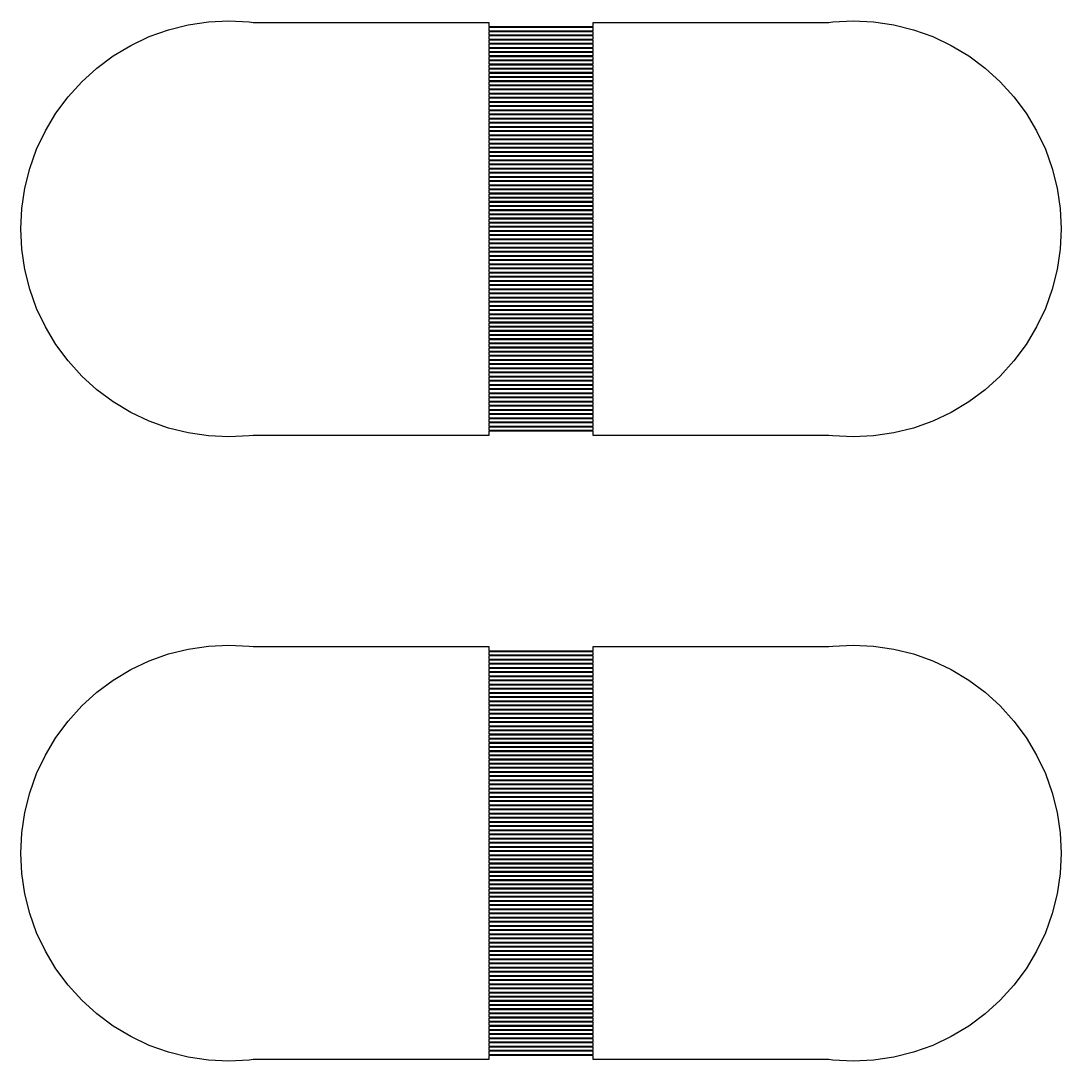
# Model space of a CAD drawing. Extents: x -18 to 83, y -18 to 83.
# Drawn here: x 1 to 11, y 18.5 to 28.5 of the extents above; entities that cross this region are included whole.
import ezdxf

# ---------------------------------------------------------------- set-up
doc = ezdxf.new("R2010")
doc.units = 0

msp = doc.modelspace()

# ---------------------------------------------------------------- linework, layer by layer
for p, q in [((2.80397, 28.4904), (3, 28.5)), ((3, 28.5), (3.19604, 28.4904)), ((8.80396, 28.4904), (9, 28.5)), ((9, 28.5), (9.19603, 28.4904)), ((2.23463, 28.3477), (2.41943, 28.4139)), ((2.41943, 28.4139), (2.60983, 28.4616)), ((2.60983, 28.4616), (2.80397, 28.4904)), ((3.19604, 28.4904), (3.23225, 28.485)), ((3.23225, 28.485), (5.5, 28.485)), ((5.5, 28.485), (5.5, 28.445)), ((5.5, 28.445), (6.5, 28.445)), ((6.5, 28.435), (5.5, 28.435)), ((5.5, 28.435), (5.5, 28.405)), ((5.5, 28.405), (6.5, 28.405)), ((6.5, 28.445), (6.5, 28.485)), ((6.5, 28.485), (8.76775, 28.485)), ((6.5, 28.405), (6.5, 28.435)), ((8.76775, 28.485), (8.80396, 28.4904)), ((9.19603, 28.4904), (9.39017, 28.4616)), ((9.39017, 28.4616), (9.58057, 28.4139)), ((9.58057, 28.4139), (9.76537, 28.3477)), ((2.05722, 28.2638), (2.23463, 28.3477)), ((6.5, 28.395), (5.5, 28.395)), ((5.5, 28.395), (5.5, 28.365)), ((5.5, 28.365), (6.5, 28.365)), ((6.5, 28.355), (5.5, 28.355)), ((5.5, 28.355), (5.5, 28.325)), ((5.5, 28.325), (6.5, 28.325)), ((6.5, 28.315), (5.5, 28.315)), ((5.5, 28.315), (5.5, 28.285)), ((6.5, 28.365), (6.5, 28.395)), ((6.5, 28.325), (6.5, 28.355)), ((6.5, 28.285), (6.5, 28.315)), ((9.76537, 28.3477), (9.94278, 28.2638)), ((1.88887, 28.1629), (2.05722, 28.2638)), ((5.5, 28.285), (6.5, 28.285)), ((6.5, 28.275), (5.5, 28.275)), ((5.5, 28.275), (5.5, 28.245)), ((5.5, 28.245), (6.5, 28.245)), ((6.5, 28.235), (5.5, 28.235)), ((5.5, 28.235), (5.5, 28.205)), ((5.5, 28.205), (6.5, 28.205)), ((6.5, 28.245), (6.5, 28.275)), ((6.5, 28.205), (6.5, 28.235)), ((9.94278, 28.2638), (10.1111, 28.1629)), ((1.73122, 28.046), (1.88887, 28.1629)), ((6.5, 28.195), (5.5, 28.195)), ((5.5, 28.195), (5.5, 28.165)), ((5.5, 28.165), (6.5, 28.165)), ((6.5, 28.155), (5.5, 28.155)), ((5.5, 28.155), (5.5, 28.125)), ((5.5, 28.125), (6.5, 28.125)), ((6.5, 28.115), (5.5, 28.115)), ((5.5, 28.115), (5.5, 28.085)), ((6.5, 28.165), (6.5, 28.195)), ((6.5, 28.125), (6.5, 28.155)), ((6.5, 28.085), (6.5, 28.115)), ((10.1111, 28.1629), (10.2688, 28.046)), ((1.5858, 27.9142), (1.73122, 28.046)), ((5.5, 28.085), (6.5, 28.085)), ((6.5, 28.075), (5.5, 28.075)), ((5.5, 28.075), (5.5, 28.045)), ((5.5, 28.045), (6.5, 28.045)), ((6.5, 28.035), (5.5, 28.035)), ((5.5, 28.035), (5.5, 28.005)), ((5.5, 28.005), (6.5, 28.005)), ((6.5, 28.045), (6.5, 28.075)), ((6.5, 28.005), (6.5, 28.035)), ((10.2688, 28.046), (10.4142, 27.9142)), ((1.45398, 27.7688), (1.5858, 27.9142)), ((6.5, 27.995), (5.5, 27.995)), ((5.5, 27.995), (5.5, 27.965)), ((5.5, 27.965), (6.5, 27.965)), ((6.5, 27.955), (5.5, 27.955)), ((5.5, 27.955), (5.5, 27.925)), ((5.5, 27.925), (6.5, 27.925)), ((6.5, 27.915), (5.5, 27.915)), ((5.5, 27.915), (5.5, 27.885)), ((6.5, 27.965), (6.5, 27.995)), ((6.5, 27.925), (6.5, 27.955)), ((6.5, 27.885), (6.5, 27.915)), ((10.4142, 27.9142), (10.546, 27.7688)), ((5.5, 27.885), (6.5, 27.885)), ((6.5, 27.875), (5.5, 27.875)), ((5.5, 27.875), (5.5, 27.845)), ((5.5, 27.845), (6.5, 27.845)), ((6.5, 27.835), (5.5, 27.835)), ((5.5, 27.835), (5.5, 27.805)), ((5.5, 27.805), (6.5, 27.805)), ((6.5, 27.845), (6.5, 27.875)), ((6.5, 27.805), (6.5, 27.835)), ((1.33707, 27.6111), (1.45398, 27.7688)), ((6.5, 27.795), (5.5, 27.795)), ((5.5, 27.795), (5.5, 27.765)), ((5.5, 27.765), (6.5, 27.765)), ((6.5, 27.755), (5.5, 27.755)), ((5.5, 27.755), (5.5, 27.725)), ((5.5, 27.725), (6.5, 27.725)), ((6.5, 27.715), (5.5, 27.715)), ((5.5, 27.715), (5.5, 27.685)), ((6.5, 27.765), (6.5, 27.795)), ((6.5, 27.725), (6.5, 27.755)), ((6.5, 27.685), (6.5, 27.715)), ((10.546, 27.7688), (10.6629, 27.6111)), ((1.23616, 27.4428), (1.33707, 27.6111)), ((5.5, 27.685), (6.5, 27.685)), ((6.5, 27.675), (5.5, 27.675)), ((5.5, 27.675), (5.5, 27.645)), ((5.5, 27.645), (6.5, 27.645)), ((6.5, 27.635), (5.5, 27.635)), ((5.5, 27.635), (5.5, 27.605)), ((5.5, 27.605), (6.5, 27.605)), ((6.5, 27.645), (6.5, 27.675)), ((6.5, 27.605), (6.5, 27.635)), ((10.6629, 27.6111), (10.7638, 27.4428)), ((6.5, 27.595), (5.5, 27.595)), ((5.5, 27.595), (5.5, 27.565)), ((5.5, 27.565), (6.5, 27.565)), ((6.5, 27.555), (5.5, 27.555)), ((5.5, 27.555), (5.5, 27.525)), ((5.5, 27.525), (6.5, 27.525)), ((6.5, 27.515), (5.5, 27.515)), ((5.5, 27.515), (5.5, 27.485)), ((6.5, 27.565), (6.5, 27.595)), ((6.5, 27.525), (6.5, 27.555)), ((6.5, 27.485), (6.5, 27.515)), ((1.15225, 27.2654), (1.23616, 27.4428)), ((5.5, 27.485), (6.5, 27.485)), ((6.5, 27.475), (5.5, 27.475)), ((5.5, 27.475), (5.5, 27.445)), ((5.5, 27.445), (6.5, 27.445)), ((6.5, 27.435), (5.5, 27.435)), ((5.5, 27.435), (5.5, 27.405)), ((5.5, 27.405), (6.5, 27.405)), ((6.5, 27.445), (6.5, 27.475)), ((6.5, 27.405), (6.5, 27.435)), ((10.7638, 27.4428), (10.8477, 27.2654)), ((6.5, 27.395), (5.5, 27.395)), ((5.5, 27.395), (5.5, 27.365)), ((5.5, 27.365), (6.5, 27.365)), ((6.5, 27.355), (5.5, 27.355)), ((5.5, 27.355), (5.5, 27.325)), ((5.5, 27.325), (6.5, 27.325)), ((6.5, 27.315), (5.5, 27.315)), ((5.5, 27.315), (5.5, 27.285)), ((6.5, 27.365), (6.5, 27.395)), ((6.5, 27.325), (6.5, 27.355)), ((6.5, 27.285), (6.5, 27.315)), ((1.08612, 27.0806), (1.15225, 27.2654)), ((5.5, 27.285), (6.5, 27.285)), ((6.5, 27.275), (5.5, 27.275)), ((5.5, 27.275), (5.5, 27.245)), ((5.5, 27.245), (6.5, 27.245)), ((6.5, 27.235), (5.5, 27.235)), ((5.5, 27.235), (5.5, 27.205)), ((5.5, 27.205), (6.5, 27.205)), ((6.5, 27.245), (6.5, 27.275)), ((6.5, 27.205), (6.5, 27.235)), ((10.8477, 27.2654), (10.9139, 27.0806)), ((6.5, 27.195), (5.5, 27.195)), ((5.5, 27.195), (5.5, 27.165)), ((5.5, 27.165), (6.5, 27.165)), ((6.5, 27.155), (5.5, 27.155)), ((5.5, 27.155), (5.5, 27.125)), ((5.5, 27.125), (6.5, 27.125)), ((6.5, 27.115), (5.5, 27.115)), ((5.5, 27.115), (5.5, 27.085)), ((6.5, 27.165), (6.5, 27.195)), ((6.5, 27.125), (6.5, 27.155)), ((6.5, 27.085), (6.5, 27.115)), ((1.03844, 26.8902), (1.08612, 27.0806)), ((5.5, 27.085), (6.5, 27.085)), ((6.5, 27.075), (5.5, 27.075)), ((5.5, 27.075), (5.5, 27.045)), ((5.5, 27.045), (6.5, 27.045)), ((6.5, 27.035), (5.5, 27.035)), ((5.5, 27.035), (5.5, 27.005)), ((5.5, 27.005), (6.5, 27.005)), ((6.5, 27.045), (6.5, 27.075)), ((6.5, 27.005), (6.5, 27.035)), ((10.9139, 27.0806), (10.9616, 26.8902)), ((6.5, 26.995), (5.5, 26.995)), ((5.5, 26.995), (5.5, 26.965)), ((5.5, 26.965), (6.5, 26.965)), ((6.5, 26.955), (5.5, 26.955)), ((5.5, 26.955), (5.5, 26.925)), ((5.5, 26.925), (6.5, 26.925)), ((6.5, 26.915), (5.5, 26.915)), ((5.5, 26.915), (5.5, 26.885)), ((6.5, 26.965), (6.5, 26.995)), ((6.5, 26.925), (6.5, 26.955)), ((6.5, 26.885), (6.5, 26.915)), ((1.00964, 26.696), (1.03844, 26.8902)), ((5.5, 26.885), (6.5, 26.885)), ((6.5, 26.875), (5.5, 26.875)), ((5.5, 26.875), (5.5, 26.845)), ((5.5, 26.845), (6.5, 26.845)), ((6.5, 26.835), (5.5, 26.835)), ((5.5, 26.835), (5.5, 26.805)), ((5.5, 26.805), (6.5, 26.805)), ((6.5, 26.845), (6.5, 26.875)), ((6.5, 26.805), (6.5, 26.835)), ((10.9616, 26.8902), (10.9904, 26.696)), ((6.5, 26.795), (5.5, 26.795)), ((5.5, 26.795), (5.5, 26.765)), ((5.5, 26.765), (6.5, 26.765)), ((6.5, 26.755), (5.5, 26.755)), ((5.5, 26.755), (5.5, 26.725)), ((5.5, 26.725), (6.5, 26.725)), ((6.5, 26.715), (5.5, 26.715)), ((5.5, 26.715), (5.5, 26.685)), ((6.5, 26.765), (6.5, 26.795)), ((6.5, 26.725), (6.5, 26.755)), ((6.5, 26.685), (6.5, 26.715)), ((1, 26.5), (1.00964, 26.696)), ((5.5, 26.685), (6.5, 26.685)), ((6.5, 26.675), (5.5, 26.675)), ((5.5, 26.675), (5.5, 26.645)), ((5.5, 26.645), (6.5, 26.645)), ((6.5, 26.635), (5.5, 26.635)), ((5.5, 26.635), (5.5, 26.605)), ((5.5, 26.605), (6.5, 26.605)), ((6.5, 26.645), (6.5, 26.675)), ((6.5, 26.605), (6.5, 26.635)), ((10.9904, 26.696), (11, 26.5)), ((1.00964, 26.304), (1, 26.5)), ((6.5, 26.595), (5.5, 26.595)), ((5.5, 26.595), (5.5, 26.565)), ((5.5, 26.565), (6.5, 26.565)), ((6.5, 26.555), (5.5, 26.555)), ((5.5, 26.555), (5.5, 26.525)), ((5.5, 26.525), (6.5, 26.525)), ((6.5, 26.515), (5.5, 26.515)), ((5.5, 26.515), (5.5, 26.485)), ((6.5, 26.565), (6.5, 26.595)), ((6.5, 26.525), (6.5, 26.555)), ((6.5, 26.485), (6.5, 26.515)), ((11, 26.5), (10.9904, 26.304)), ((5.5, 26.485), (6.5, 26.485)), ((6.5, 26.475), (5.5, 26.475)), ((5.5, 26.475), (5.5, 26.445)), ((5.5, 26.445), (6.5, 26.445)), ((6.5, 26.435), (5.5, 26.435)), ((5.5, 26.435), (5.5, 26.405)), ((5.5, 26.405), (6.5, 26.405)), ((6.5, 26.445), (6.5, 26.475)), ((6.5, 26.405), (6.5, 26.435)), ((1.03844, 26.1098), (1.00964, 26.304)), ((6.5, 26.395), (5.5, 26.395)), ((5.5, 26.395), (5.5, 26.365)), ((5.5, 26.365), (6.5, 26.365)), ((6.5, 26.355), (5.5, 26.355)), ((5.5, 26.355), (5.5, 26.325)), ((5.5, 26.325), (6.5, 26.325)), ((6.5, 26.315), (5.5, 26.315)), ((5.5, 26.315), (5.5, 26.285)), ((6.5, 26.365), (6.5, 26.395)), ((6.5, 26.325), (6.5, 26.355)), ((6.5, 26.285), (6.5, 26.315)), ((10.9904, 26.304), (10.9616, 26.1098)), ((5.5, 26.285), (6.5, 26.285)), ((6.5, 26.275), (5.5, 26.275)), ((5.5, 26.275), (5.5, 26.245)), ((5.5, 26.245), (6.5, 26.245)), ((6.5, 26.235), (5.5, 26.235)), ((5.5, 26.235), (5.5, 26.205)), ((5.5, 26.205), (6.5, 26.205)), ((6.5, 26.245), (6.5, 26.275)), ((6.5, 26.205), (6.5, 26.235)), ((1.08612, 25.9194), (1.03844, 26.1098)), ((6.5, 26.195), (5.5, 26.195)), ((5.5, 26.195), (5.5, 26.165)), ((5.5, 26.165), (6.5, 26.165)), ((6.5, 26.155), (5.5, 26.155)), ((5.5, 26.155), (5.5, 26.125)), ((5.5, 26.125), (6.5, 26.125)), ((6.5, 26.115), (5.5, 26.115)), ((5.5, 26.115), (5.5, 26.085)), ((6.5, 26.165), (6.5, 26.195)), ((6.5, 26.125), (6.5, 26.155)), ((6.5, 26.085), (6.5, 26.115)), ((10.9616, 26.1098), (10.9139, 25.9194)), ((5.5, 26.085), (6.5, 26.085)), ((6.5, 26.075), (5.5, 26.075)), ((5.5, 26.075), (5.5, 26.045)), ((5.5, 26.045), (6.5, 26.045)), ((6.5, 26.035), (5.5, 26.035)), ((5.5, 26.035), (5.5, 26.005)), ((5.5, 26.005), (6.5, 26.005)), ((6.5, 26.045), (6.5, 26.075)), ((6.5, 26.005), (6.5, 26.035)), ((1.15225, 25.7346), (1.08612, 25.9194)), ((6.5, 25.995), (5.5, 25.995)), ((5.5, 25.995), (5.5, 25.965)), ((5.5, 25.965), (6.5, 25.965)), ((6.5, 25.955), (5.5, 25.955)), ((5.5, 25.955), (5.5, 25.925)), ((5.5, 25.925), (6.5, 25.925)), ((6.5, 25.915), (5.5, 25.915)), ((5.5, 25.915), (5.5, 25.885)), ((6.5, 25.965), (6.5, 25.995)), ((6.5, 25.925), (6.5, 25.955)), ((6.5, 25.885), (6.5, 25.915)), ((10.9139, 25.9194), (10.8477, 25.7346)), ((5.5, 25.885), (6.5, 25.885)), ((6.5, 25.875), (5.5, 25.875)), ((5.5, 25.875), (5.5, 25.845)), ((5.5, 25.845), (6.5, 25.845)), ((6.5, 25.835), (5.5, 25.835)), ((5.5, 25.835), (5.5, 25.805)), ((5.5, 25.805), (6.5, 25.805)), ((6.5, 25.845), (6.5, 25.875)), ((6.5, 25.805), (6.5, 25.835)), ((1.23616, 25.5572), (1.15225, 25.7346)), ((6.5, 25.795), (5.5, 25.795)), ((5.5, 25.795), (5.5, 25.765)), ((5.5, 25.765), (6.5, 25.765)), ((6.5, 25.755), (5.5, 25.755)), ((5.5, 25.755), (5.5, 25.725)), ((5.5, 25.725), (6.5, 25.725)), ((6.5, 25.715), (5.5, 25.715)), ((5.5, 25.715), (5.5, 25.685)), ((6.5, 25.765), (6.5, 25.795)), ((6.5, 25.725), (6.5, 25.755)), ((6.5, 25.685), (6.5, 25.715)), ((10.8477, 25.7346), (10.7638, 25.5572)), ((5.5, 25.685), (6.5, 25.685)), ((6.5, 25.675), (5.5, 25.675)), ((5.5, 25.675), (5.5, 25.645)), ((5.5, 25.645), (6.5, 25.645)), ((6.5, 25.635), (5.5, 25.635)), ((5.5, 25.635), (5.5, 25.605)), ((5.5, 25.605), (6.5, 25.605)), ((6.5, 25.645), (6.5, 25.675)), ((6.5, 25.605), (6.5, 25.635)), ((1.33707, 25.3889), (1.23616, 25.5572)), ((6.5, 25.595), (5.5, 25.595)), ((5.5, 25.595), (5.5, 25.565)), ((5.5, 25.565), (6.5, 25.565)), ((6.5, 25.555), (5.5, 25.555)), ((5.5, 25.555), (5.5, 25.525)), ((5.5, 25.525), (6.5, 25.525)), ((6.5, 25.515), (5.5, 25.515)), ((5.5, 25.515), (5.5, 25.485)), ((6.5, 25.565), (6.5, 25.595)), ((6.5, 25.525), (6.5, 25.555)), ((6.5, 25.485), (6.5, 25.515)), ((10.7638, 25.5572), (10.6629, 25.3889)), ((5.5, 25.485), (6.5, 25.485)), ((6.5, 25.475), (5.5, 25.475)), ((5.5, 25.475), (5.5, 25.445)), ((5.5, 25.445), (6.5, 25.445)), ((6.5, 25.435), (5.5, 25.435)), ((5.5, 25.435), (5.5, 25.405)), ((5.5, 25.405), (6.5, 25.405)), ((6.5, 25.445), (6.5, 25.475)), ((6.5, 25.405), (6.5, 25.435)), ((1.45398, 25.2312), (1.33707, 25.3889)), ((6.5, 25.395), (5.5, 25.395)), ((5.5, 25.395), (5.5, 25.365)), ((5.5, 25.365), (6.5, 25.365)), ((6.5, 25.355), (5.5, 25.355)), ((5.5, 25.355), (5.5, 25.325)), ((5.5, 25.325), (6.5, 25.325)), ((6.5, 25.315), (5.5, 25.315)), ((5.5, 25.315), (5.5, 25.285)), ((6.5, 25.365), (6.5, 25.395)), ((6.5, 25.325), (6.5, 25.355)), ((6.5, 25.285), (6.5, 25.315)), ((10.6629, 25.3889), (10.546, 25.2312)), ((1.5858, 25.0858), (1.45398, 25.2312)), ((5.5, 25.285), (6.5, 25.285)), ((6.5, 25.275), (5.5, 25.275)), ((5.5, 25.275), (5.5, 25.245)), ((5.5, 25.245), (6.5, 25.245)), ((6.5, 25.235), (5.5, 25.235)), ((5.5, 25.235), (5.5, 25.205)), ((5.5, 25.205), (6.5, 25.205)), ((6.5, 25.245), (6.5, 25.275)), ((6.5, 25.205), (6.5, 25.235)), ((10.546, 25.2312), (10.4142, 25.0858)), ((6.5, 25.195), (5.5, 25.195)), ((5.5, 25.195), (5.5, 25.165)), ((5.5, 25.165), (6.5, 25.165)), ((6.5, 25.155), (5.5, 25.155)), ((5.5, 25.155), (5.5, 25.125)), ((5.5, 25.125), (6.5, 25.125)), ((6.5, 25.115), (5.5, 25.115)), ((5.5, 25.115), (5.5, 25.085)), ((6.5, 25.165), (6.5, 25.195)), ((6.5, 25.125), (6.5, 25.155)), ((6.5, 25.085), (6.5, 25.115)), ((1.73122, 24.954), (1.5858, 25.0858)), ((5.5, 25.085), (6.5, 25.085)), ((6.5, 25.075), (5.5, 25.075)), ((5.5, 25.075), (5.5, 25.045)), ((5.5, 25.045), (6.5, 25.045)), ((6.5, 25.035), (5.5, 25.035)), ((5.5, 25.035), (5.5, 25.005)), ((5.5, 25.005), (6.5, 25.005)), ((6.5, 25.045), (6.5, 25.075)), ((6.5, 25.005), (6.5, 25.035)), ((10.4142, 25.0858), (10.2688, 24.954)), ((1.88887, 24.8371), (1.73122, 24.954)), ((6.5, 24.995), (5.5, 24.995)), ((5.5, 24.995), (5.5, 24.965)), ((5.5, 24.965), (6.5, 24.965)), ((6.5, 24.955), (5.5, 24.955)), ((5.5, 24.955), (5.5, 24.925)), ((5.5, 24.925), (6.5, 24.925)), ((6.5, 24.915), (5.5, 24.915)), ((5.5, 24.915), (5.5, 24.885)), ((6.5, 24.965), (6.5, 24.995)), ((6.5, 24.925), (6.5, 24.955)), ((6.5, 24.885), (6.5, 24.915)), ((10.2688, 24.954), (10.1111, 24.8371)), ((2.05722, 24.7362), (1.88887, 24.8371)), ((5.5, 24.885), (6.5, 24.885)), ((6.5, 24.875), (5.5, 24.875)), ((5.5, 24.875), (5.5, 24.845)), ((5.5, 24.845), (6.5, 24.845)), ((6.5, 24.835), (5.5, 24.835)), ((5.5, 24.835), (5.5, 24.805)), ((5.5, 24.805), (6.5, 24.805)), ((6.5, 24.845), (6.5, 24.875)), ((6.5, 24.805), (6.5, 24.835)), ((10.1111, 24.8371), (9.94278, 24.7362)), ((2.23463, 24.6523), (2.05722, 24.7362)), ((6.5, 24.795), (5.5, 24.795)), ((5.5, 24.795), (5.5, 24.765)), ((5.5, 24.765), (6.5, 24.765)), ((6.5, 24.755), (5.5, 24.755)), ((5.5, 24.755), (5.5, 24.725)), ((5.5, 24.725), (6.5, 24.725)), ((6.5, 24.715), (5.5, 24.715)), ((5.5, 24.715), (5.5, 24.685)), ((6.5, 24.765), (6.5, 24.795)), ((6.5, 24.725), (6.5, 24.755)), ((6.5, 24.685), (6.5, 24.715)), ((9.94278, 24.7362), (9.76537, 24.6523)), ((2.41943, 24.5861), (2.23463, 24.6523)), ((5.5, 24.685), (6.5, 24.685)), ((6.5, 24.675), (5.5, 24.675)), ((5.5, 24.675), (5.5, 24.645)), ((5.5, 24.645), (6.5, 24.645)), ((6.5, 24.635), (5.5, 24.635)), ((5.5, 24.635), (5.5, 24.605)), ((5.5, 24.605), (6.5, 24.605)), ((6.5, 24.645), (6.5, 24.675)), ((6.5, 24.605), (6.5, 24.635)), ((9.76537, 24.6523), (9.58057, 24.5861)), ((2.60983, 24.5384), (2.41943, 24.5861)), ((2.80397, 24.5096), (2.60983, 24.5384)), ((3, 24.5), (2.80397, 24.5096)), ((3.19604, 24.5096), (3, 24.5)), ((3.23225, 24.515), (3.19604, 24.5096)), ((5.5, 24.515), (3.23225, 24.515)), ((6.5, 24.595), (5.5, 24.595)), ((5.5, 24.595), (5.5, 24.565)), ((5.5, 24.565), (6.5, 24.565)), ((6.5, 24.555), (5.5, 24.555)), ((5.5, 24.555), (5.5, 24.515)), ((6.5, 24.565), (6.5, 24.595)), ((6.5, 24.515), (6.5, 24.555)), ((8.76775, 24.515), (6.5, 24.515)), ((8.80396, 24.5096), (8.76775, 24.515)), ((9, 24.5), (8.80396, 24.5096)), ((9.19603, 24.5096), (9, 24.5)), ((9.39017, 24.5384), (9.19603, 24.5096)), ((9.58057, 24.5861), (9.39017, 24.5384)), ((2.80397, 22.4904), (3, 22.5)), ((3, 22.5), (3.19604, 22.4904)), ((8.80396, 22.4904), (9, 22.5)), ((9, 22.5), (9.19603, 22.4904)), ((2.23463, 22.3477), (2.41943, 22.4139)), ((2.41943, 22.4139), (2.60983, 22.4616)), ((2.60983, 22.4616), (2.80397, 22.4904)), ((3.19604, 22.4904), (3.23225, 22.485)), ((3.23225, 22.485), (5.5, 22.485)), ((5.5, 22.485), (5.5, 22.445)), ((5.5, 22.445), (6.5, 22.445)), ((6.5, 22.435), (5.5, 22.435)), ((5.5, 22.435), (5.5, 22.405)), ((5.5, 22.405), (6.5, 22.405)), ((6.5, 22.445), (6.5, 22.485)), ((6.5, 22.485), (8.76775, 22.485)), ((6.5, 22.405), (6.5, 22.435)), ((8.76775, 22.485), (8.80396, 22.4904)), ((9.19603, 22.4904), (9.39017, 22.4616)), ((9.39017, 22.4616), (9.58057, 22.4139)), ((9.58057, 22.4139), (9.76537, 22.3477)), ((2.05722, 22.2638), (2.23463, 22.3477)), ((6.5, 22.395), (5.5, 22.395)), ((5.5, 22.395), (5.5, 22.365)), ((5.5, 22.365), (6.5, 22.365)), ((6.5, 22.355), (5.5, 22.355)), ((5.5, 22.355), (5.5, 22.325)), ((5.5, 22.325), (6.5, 22.325)), ((6.5, 22.315), (5.5, 22.315)), ((5.5, 22.315), (5.5, 22.285)), ((6.5, 22.365), (6.5, 22.395)), ((6.5, 22.325), (6.5, 22.355)), ((6.5, 22.285), (6.5, 22.315)), ((9.76537, 22.3477), (9.94278, 22.2638)), ((1.88887, 22.1629), (2.05722, 22.2638)), ((5.5, 22.285), (6.5, 22.285)), ((6.5, 22.275), (5.5, 22.275)), ((5.5, 22.275), (5.5, 22.245)), ((5.5, 22.245), (6.5, 22.245)), ((6.5, 22.235), (5.5, 22.235)), ((5.5, 22.235), (5.5, 22.205)), ((5.5, 22.205), (6.5, 22.205)), ((6.5, 22.245), (6.5, 22.275)), ((6.5, 22.205), (6.5, 22.235)), ((9.94278, 22.2638), (10.1111, 22.1629)), ((1.73122, 22.046), (1.88887, 22.1629)), ((6.5, 22.195), (5.5, 22.195)), ((5.5, 22.195), (5.5, 22.165)), ((5.5, 22.165), (6.5, 22.165)), ((6.5, 22.155), (5.5, 22.155)), ((5.5, 22.155), (5.5, 22.125)), ((5.5, 22.125), (6.5, 22.125)), ((6.5, 22.115), (5.5, 22.115)), ((5.5, 22.115), (5.5, 22.085)), ((6.5, 22.165), (6.5, 22.195)), ((6.5, 22.125), (6.5, 22.155)), ((6.5, 22.085), (6.5, 22.115)), ((10.1111, 22.1629), (10.2688, 22.046)), ((1.5858, 21.9142), (1.73122, 22.046)), ((5.5, 22.085), (6.5, 22.085)), ((6.5, 22.075), (5.5, 22.075)), ((5.5, 22.075), (5.5, 22.045)), ((5.5, 22.045), (6.5, 22.045)), ((6.5, 22.035), (5.5, 22.035)), ((5.5, 22.035), (5.5, 22.005)), ((5.5, 22.005), (6.5, 22.005)), ((6.5, 22.045), (6.5, 22.075)), ((6.5, 22.005), (6.5, 22.035)), ((10.2688, 22.046), (10.4142, 21.9142)), ((1.45398, 21.7688), (1.5858, 21.9142)), ((6.5, 21.995), (5.5, 21.995)), ((5.5, 21.995), (5.5, 21.965)), ((5.5, 21.965), (6.5, 21.965)), ((6.5, 21.955), (5.5, 21.955)), ((5.5, 21.955), (5.5, 21.925)), ((5.5, 21.925), (6.5, 21.925)), ((6.5, 21.915), (5.5, 21.915)), ((5.5, 21.915), (5.5, 21.885)), ((6.5, 21.965), (6.5, 21.995)), ((6.5, 21.925), (6.5, 21.955)), ((6.5, 21.885), (6.5, 21.915)), ((10.4142, 21.9142), (10.546, 21.7688)), ((5.5, 21.885), (6.5, 21.885)), ((6.5, 21.875), (5.5, 21.875)), ((5.5, 21.875), (5.5, 21.845)), ((5.5, 21.845), (6.5, 21.845)), ((6.5, 21.835), (5.5, 21.835)), ((5.5, 21.835), (5.5, 21.805)), ((5.5, 21.805), (6.5, 21.805)), ((6.5, 21.845), (6.5, 21.875)), ((6.5, 21.805), (6.5, 21.835)), ((1.33707, 21.6111), (1.45398, 21.7688)), ((6.5, 21.795), (5.5, 21.795)), ((5.5, 21.795), (5.5, 21.765)), ((5.5, 21.765), (6.5, 21.765)), ((6.5, 21.755), (5.5, 21.755)), ((5.5, 21.755), (5.5, 21.725)), ((5.5, 21.725), (6.5, 21.725)), ((6.5, 21.715), (5.5, 21.715)), ((5.5, 21.715), (5.5, 21.685)), ((6.5, 21.765), (6.5, 21.795)), ((6.5, 21.725), (6.5, 21.755)), ((6.5, 21.685), (6.5, 21.715)), ((10.546, 21.7688), (10.6629, 21.6111)), ((1.23616, 21.4428), (1.33707, 21.6111)), ((5.5, 21.685), (6.5, 21.685)), ((6.5, 21.675), (5.5, 21.675)), ((5.5, 21.675), (5.5, 21.645)), ((5.5, 21.645), (6.5, 21.645)), ((6.5, 21.635), (5.5, 21.635)), ((5.5, 21.635), (5.5, 21.605)), ((5.5, 21.605), (6.5, 21.605)), ((6.5, 21.645), (6.5, 21.675)), ((6.5, 21.605), (6.5, 21.635)), ((10.6629, 21.6111), (10.7638, 21.4428)), ((6.5, 21.595), (5.5, 21.595)), ((5.5, 21.595), (5.5, 21.565)), ((5.5, 21.565), (6.5, 21.565)), ((6.5, 21.555), (5.5, 21.555)), ((5.5, 21.555), (5.5, 21.525)), ((5.5, 21.525), (6.5, 21.525)), ((6.5, 21.515), (5.5, 21.515)), ((5.5, 21.515), (5.5, 21.485)), ((6.5, 21.565), (6.5, 21.595)), ((6.5, 21.525), (6.5, 21.555)), ((6.5, 21.485), (6.5, 21.515)), ((1.15225, 21.2654), (1.23616, 21.4428)), ((5.5, 21.485), (6.5, 21.485)), ((6.5, 21.475), (5.5, 21.475)), ((5.5, 21.475), (5.5, 21.445)), ((5.5, 21.445), (6.5, 21.445)), ((6.5, 21.435), (5.5, 21.435)), ((5.5, 21.435), (5.5, 21.405)), ((5.5, 21.405), (6.5, 21.405)), ((6.5, 21.445), (6.5, 21.475)), ((6.5, 21.405), (6.5, 21.435)), ((10.7638, 21.4428), (10.8477, 21.2654)), ((6.5, 21.395), (5.5, 21.395)), ((5.5, 21.395), (5.5, 21.365)), ((5.5, 21.365), (6.5, 21.365)), ((6.5, 21.355), (5.5, 21.355)), ((5.5, 21.355), (5.5, 21.325)), ((5.5, 21.325), (6.5, 21.325)), ((6.5, 21.315), (5.5, 21.315)), ((5.5, 21.315), (5.5, 21.285)), ((6.5, 21.365), (6.5, 21.395)), ((6.5, 21.325), (6.5, 21.355)), ((6.5, 21.285), (6.5, 21.315)), ((1.08612, 21.0806), (1.15225, 21.2654)), ((5.5, 21.285), (6.5, 21.285)), ((6.5, 21.275), (5.5, 21.275)), ((5.5, 21.275), (5.5, 21.245)), ((5.5, 21.245), (6.5, 21.245)), ((6.5, 21.235), (5.5, 21.235)), ((5.5, 21.235), (5.5, 21.205)), ((5.5, 21.205), (6.5, 21.205)), ((6.5, 21.245), (6.5, 21.275)), ((6.5, 21.205), (6.5, 21.235)), ((10.8477, 21.2654), (10.9139, 21.0806)), ((6.5, 21.195), (5.5, 21.195)), ((5.5, 21.195), (5.5, 21.165)), ((5.5, 21.165), (6.5, 21.165)), ((6.5, 21.155), (5.5, 21.155)), ((5.5, 21.155), (5.5, 21.125)), ((5.5, 21.125), (6.5, 21.125)), ((6.5, 21.115), (5.5, 21.115)), ((5.5, 21.115), (5.5, 21.085)), ((6.5, 21.165), (6.5, 21.195)), ((6.5, 21.125), (6.5, 21.155)), ((6.5, 21.085), (6.5, 21.115)), ((1.03844, 20.8902), (1.08612, 21.0806)), ((5.5, 21.085), (6.5, 21.085)), ((6.5, 21.075), (5.5, 21.075)), ((5.5, 21.075), (5.5, 21.045)), ((5.5, 21.045), (6.5, 21.045)), ((6.5, 21.035), (5.5, 21.035)), ((5.5, 21.035), (5.5, 21.005)), ((5.5, 21.005), (6.5, 21.005)), ((6.5, 21.045), (6.5, 21.075)), ((6.5, 21.005), (6.5, 21.035)), ((10.9139, 21.0806), (10.9616, 20.8902)), ((6.5, 20.995), (5.5, 20.995)), ((5.5, 20.995), (5.5, 20.965)), ((5.5, 20.965), (6.5, 20.965)), ((6.5, 20.955), (5.5, 20.955)), ((5.5, 20.955), (5.5, 20.925)), ((5.5, 20.925), (6.5, 20.925)), ((6.5, 20.915), (5.5, 20.915)), ((5.5, 20.915), (5.5, 20.885)), ((6.5, 20.965), (6.5, 20.995)), ((6.5, 20.925), (6.5, 20.955)), ((6.5, 20.885), (6.5, 20.915)), ((1.00964, 20.696), (1.03844, 20.8902)), ((5.5, 20.885), (6.5, 20.885)), ((6.5, 20.875), (5.5, 20.875)), ((5.5, 20.875), (5.5, 20.845)), ((5.5, 20.845), (6.5, 20.845)), ((6.5, 20.835), (5.5, 20.835)), ((5.5, 20.835), (5.5, 20.805)), ((5.5, 20.805), (6.5, 20.805)), ((6.5, 20.845), (6.5, 20.875)), ((6.5, 20.805), (6.5, 20.835)), ((10.9616, 20.8902), (10.9904, 20.696)), ((6.5, 20.795), (5.5, 20.795)), ((5.5, 20.795), (5.5, 20.765)), ((5.5, 20.765), (6.5, 20.765)), ((6.5, 20.755), (5.5, 20.755)), ((5.5, 20.755), (5.5, 20.725)), ((5.5, 20.725), (6.5, 20.725)), ((6.5, 20.715), (5.5, 20.715)), ((5.5, 20.715), (5.5, 20.685)), ((6.5, 20.765), (6.5, 20.795)), ((6.5, 20.725), (6.5, 20.755)), ((6.5, 20.685), (6.5, 20.715)), ((1, 20.5), (1.00964, 20.696)), ((5.5, 20.685), (6.5, 20.685)), ((6.5, 20.675), (5.5, 20.675)), ((5.5, 20.675), (5.5, 20.645)), ((5.5, 20.645), (6.5, 20.645)), ((6.5, 20.635), (5.5, 20.635)), ((5.5, 20.635), (5.5, 20.605)), ((5.5, 20.605), (6.5, 20.605)), ((6.5, 20.645), (6.5, 20.675)), ((6.5, 20.605), (6.5, 20.635)), ((10.9904, 20.696), (11, 20.5)), ((1.00964, 20.304), (1, 20.5)), ((6.5, 20.595), (5.5, 20.595)), ((5.5, 20.595), (5.5, 20.565)), ((5.5, 20.565), (6.5, 20.565)), ((6.5, 20.555), (5.5, 20.555)), ((5.5, 20.555), (5.5, 20.525)), ((5.5, 20.525), (6.5, 20.525)), ((6.5, 20.515), (5.5, 20.515)), ((5.5, 20.515), (5.5, 20.485)), ((6.5, 20.565), (6.5, 20.595)), ((6.5, 20.525), (6.5, 20.555)), ((6.5, 20.485), (6.5, 20.515)), ((11, 20.5), (10.9904, 20.304)), ((5.5, 20.485), (6.5, 20.485)), ((6.5, 20.475), (5.5, 20.475)), ((5.5, 20.475), (5.5, 20.445)), ((5.5, 20.445), (6.5, 20.445)), ((6.5, 20.435), (5.5, 20.435)), ((5.5, 20.435), (5.5, 20.405)), ((5.5, 20.405), (6.5, 20.405)), ((6.5, 20.445), (6.5, 20.475)), ((6.5, 20.405), (6.5, 20.435)), ((1.03844, 20.1098), (1.00964, 20.304)), ((6.5, 20.395), (5.5, 20.395)), ((5.5, 20.395), (5.5, 20.365)), ((5.5, 20.365), (6.5, 20.365)), ((6.5, 20.355), (5.5, 20.355)), ((5.5, 20.355), (5.5, 20.325)), ((5.5, 20.325), (6.5, 20.325)), ((6.5, 20.315), (5.5, 20.315)), ((5.5, 20.315), (5.5, 20.285)), ((6.5, 20.365), (6.5, 20.395)), ((6.5, 20.325), (6.5, 20.355)), ((6.5, 20.285), (6.5, 20.315)), ((10.9904, 20.304), (10.9616, 20.1098)), ((5.5, 20.285), (6.5, 20.285)), ((6.5, 20.275), (5.5, 20.275)), ((5.5, 20.275), (5.5, 20.245)), ((5.5, 20.245), (6.5, 20.245)), ((6.5, 20.235), (5.5, 20.235)), ((5.5, 20.235), (5.5, 20.205)), ((5.5, 20.205), (6.5, 20.205)), ((6.5, 20.245), (6.5, 20.275)), ((6.5, 20.205), (6.5, 20.235)), ((1.08612, 19.9194), (1.03844, 20.1098)), ((6.5, 20.195), (5.5, 20.195)), ((5.5, 20.195), (5.5, 20.165)), ((5.5, 20.165), (6.5, 20.165)), ((6.5, 20.155), (5.5, 20.155)), ((5.5, 20.155), (5.5, 20.125)), ((5.5, 20.125), (6.5, 20.125)), ((6.5, 20.115), (5.5, 20.115)), ((5.5, 20.115), (5.5, 20.085)), ((6.5, 20.165), (6.5, 20.195)), ((6.5, 20.125), (6.5, 20.155)), ((6.5, 20.085), (6.5, 20.115)), ((10.9616, 20.1098), (10.9139, 19.9194)), ((5.5, 20.085), (6.5, 20.085)), ((6.5, 20.075), (5.5, 20.075)), ((5.5, 20.075), (5.5, 20.045)), ((5.5, 20.045), (6.5, 20.045)), ((6.5, 20.035), (5.5, 20.035)), ((5.5, 20.035), (5.5, 20.005)), ((5.5, 20.005), (6.5, 20.005)), ((6.5, 20.045), (6.5, 20.075)), ((6.5, 20.005), (6.5, 20.035)), ((1.15225, 19.7346), (1.08612, 19.9194)), ((6.5, 19.995), (5.5, 19.995)), ((5.5, 19.995), (5.5, 19.965)), ((5.5, 19.965), (6.5, 19.965)), ((6.5, 19.955), (5.5, 19.955)), ((5.5, 19.955), (5.5, 19.925)), ((5.5, 19.925), (6.5, 19.925)), ((6.5, 19.915), (5.5, 19.915)), ((5.5, 19.915), (5.5, 19.885)), ((6.5, 19.965), (6.5, 19.995)), ((6.5, 19.925), (6.5, 19.955)), ((6.5, 19.885), (6.5, 19.915)), ((10.9139, 19.9194), (10.8477, 19.7346)), ((5.5, 19.885), (6.5, 19.885)), ((6.5, 19.875), (5.5, 19.875)), ((5.5, 19.875), (5.5, 19.845)), ((5.5, 19.845), (6.5, 19.845)), ((6.5, 19.835), (5.5, 19.835)), ((5.5, 19.835), (5.5, 19.805)), ((5.5, 19.805), (6.5, 19.805)), ((6.5, 19.845), (6.5, 19.875)), ((6.5, 19.805), (6.5, 19.835)), ((1.23616, 19.5572), (1.15225, 19.7346)), ((6.5, 19.795), (5.5, 19.795)), ((5.5, 19.795), (5.5, 19.765)), ((5.5, 19.765), (6.5, 19.765)), ((6.5, 19.755), (5.5, 19.755)), ((5.5, 19.755), (5.5, 19.725)), ((5.5, 19.725), (6.5, 19.725)), ((6.5, 19.715), (5.5, 19.715)), ((5.5, 19.715), (5.5, 19.685)), ((6.5, 19.765), (6.5, 19.795)), ((6.5, 19.725), (6.5, 19.755)), ((6.5, 19.685), (6.5, 19.715)), ((10.8477, 19.7346), (10.7638, 19.5572)), ((5.5, 19.685), (6.5, 19.685)), ((6.5, 19.675), (5.5, 19.675)), ((5.5, 19.675), (5.5, 19.645)), ((5.5, 19.645), (6.5, 19.645)), ((6.5, 19.635), (5.5, 19.635)), ((5.5, 19.635), (5.5, 19.605)), ((5.5, 19.605), (6.5, 19.605)), ((6.5, 19.645), (6.5, 19.675)), ((6.5, 19.605), (6.5, 19.635)), ((1.33707, 19.3889), (1.23616, 19.5572)), ((6.5, 19.595), (5.5, 19.595)), ((5.5, 19.595), (5.5, 19.565)), ((5.5, 19.565), (6.5, 19.565)), ((6.5, 19.555), (5.5, 19.555)), ((5.5, 19.555), (5.5, 19.525)), ((5.5, 19.525), (6.5, 19.525)), ((6.5, 19.515), (5.5, 19.515)), ((5.5, 19.515), (5.5, 19.485)), ((6.5, 19.565), (6.5, 19.595)), ((6.5, 19.525), (6.5, 19.555)), ((6.5, 19.485), (6.5, 19.515)), ((10.7638, 19.5572), (10.6629, 19.3889)), ((5.5, 19.485), (6.5, 19.485)), ((6.5, 19.475), (5.5, 19.475)), ((5.5, 19.475), (5.5, 19.445)), ((5.5, 19.445), (6.5, 19.445)), ((6.5, 19.435), (5.5, 19.435)), ((5.5, 19.435), (5.5, 19.405)), ((5.5, 19.405), (6.5, 19.405)), ((6.5, 19.445), (6.5, 19.475)), ((6.5, 19.405), (6.5, 19.435)), ((1.45398, 19.2312), (1.33707, 19.3889)), ((6.5, 19.395), (5.5, 19.395)), ((5.5, 19.395), (5.5, 19.365)), ((5.5, 19.365), (6.5, 19.365)), ((6.5, 19.355), (5.5, 19.355)), ((5.5, 19.355), (5.5, 19.325)), ((5.5, 19.325), (6.5, 19.325)), ((6.5, 19.315), (5.5, 19.315)), ((5.5, 19.315), (5.5, 19.285)), ((6.5, 19.365), (6.5, 19.395)), ((6.5, 19.325), (6.5, 19.355)), ((6.5, 19.285), (6.5, 19.315)), ((10.6629, 19.3889), (10.546, 19.2312)), ((1.5858, 19.0858), (1.45398, 19.2312)), ((5.5, 19.285), (6.5, 19.285)), ((6.5, 19.275), (5.5, 19.275)), ((5.5, 19.275), (5.5, 19.245)), ((5.5, 19.245), (6.5, 19.245)), ((6.5, 19.235), (5.5, 19.235)), ((5.5, 19.235), (5.5, 19.205)), ((5.5, 19.205), (6.5, 19.205)), ((6.5, 19.245), (6.5, 19.275)), ((6.5, 19.205), (6.5, 19.235)), ((10.546, 19.2312), (10.4142, 19.0858)), ((6.5, 19.195), (5.5, 19.195)), ((5.5, 19.195), (5.5, 19.165)), ((5.5, 19.165), (6.5, 19.165)), ((6.5, 19.155), (5.5, 19.155)), ((5.5, 19.155), (5.5, 19.125)), ((5.5, 19.125), (6.5, 19.125)), ((6.5, 19.115), (5.5, 19.115)), ((5.5, 19.115), (5.5, 19.085)), ((6.5, 19.165), (6.5, 19.195)), ((6.5, 19.125), (6.5, 19.155)), ((6.5, 19.085), (6.5, 19.115)), ((1.73122, 18.954), (1.5858, 19.0858)), ((5.5, 19.085), (6.5, 19.085)), ((6.5, 19.075), (5.5, 19.075)), ((5.5, 19.075), (5.5, 19.045)), ((5.5, 19.045), (6.5, 19.045)), ((6.5, 19.035), (5.5, 19.035)), ((5.5, 19.035), (5.5, 19.005)), ((5.5, 19.005), (6.5, 19.005)), ((6.5, 19.045), (6.5, 19.075)), ((6.5, 19.005), (6.5, 19.035)), ((10.4142, 19.0858), (10.2688, 18.954)), ((1.88887, 18.8371), (1.73122, 18.954)), ((6.5, 18.995), (5.5, 18.995)), ((5.5, 18.995), (5.5, 18.965)), ((5.5, 18.965), (6.5, 18.965)), ((6.5, 18.955), (5.5, 18.955)), ((5.5, 18.955), (5.5, 18.925)), ((5.5, 18.925), (6.5, 18.925)), ((6.5, 18.915), (5.5, 18.915)), ((5.5, 18.915), (5.5, 18.885)), ((6.5, 18.965), (6.5, 18.995)), ((6.5, 18.925), (6.5, 18.955)), ((6.5, 18.885), (6.5, 18.915)), ((10.2688, 18.954), (10.1111, 18.8371)), ((2.05722, 18.7362), (1.88887, 18.8371)), ((5.5, 18.885), (6.5, 18.885)), ((6.5, 18.875), (5.5, 18.875)), ((5.5, 18.875), (5.5, 18.845)), ((5.5, 18.845), (6.5, 18.845)), ((6.5, 18.835), (5.5, 18.835)), ((5.5, 18.835), (5.5, 18.805)), ((5.5, 18.805), (6.5, 18.805)), ((6.5, 18.845), (6.5, 18.875)), ((6.5, 18.805), (6.5, 18.835)), ((10.1111, 18.8371), (9.94278, 18.7362)), ((2.23463, 18.6523), (2.05722, 18.7362)), ((6.5, 18.795), (5.5, 18.795)), ((5.5, 18.795), (5.5, 18.765)), ((5.5, 18.765), (6.5, 18.765)), ((6.5, 18.755), (5.5, 18.755)), ((5.5, 18.755), (5.5, 18.725)), ((5.5, 18.725), (6.5, 18.725)), ((6.5, 18.715), (5.5, 18.715)), ((5.5, 18.715), (5.5, 18.685)), ((6.5, 18.765), (6.5, 18.795)), ((6.5, 18.725), (6.5, 18.755)), ((6.5, 18.685), (6.5, 18.715)), ((9.94278, 18.7362), (9.76537, 18.6523)), ((2.41943, 18.5861), (2.23463, 18.6523)), ((5.5, 18.685), (6.5, 18.685)), ((6.5, 18.675), (5.5, 18.675)), ((5.5, 18.675), (5.5, 18.645)), ((5.5, 18.645), (6.5, 18.645)), ((6.5, 18.635), (5.5, 18.635)), ((5.5, 18.635), (5.5, 18.605)), ((5.5, 18.605), (6.5, 18.605)), ((6.5, 18.645), (6.5, 18.675)), ((6.5, 18.605), (6.5, 18.635)), ((9.76537, 18.6523), (9.58057, 18.5861)), ((2.60983, 18.5384), (2.41943, 18.5861)), ((2.80397, 18.5096), (2.60983, 18.5384)), ((3, 18.5), (2.80397, 18.5096)), ((3.19604, 18.5096), (3, 18.5)), ((3.23225, 18.515), (3.19604, 18.5096)), ((5.5, 18.515), (3.23225, 18.515)), ((6.5, 18.595), (5.5, 18.595)), ((5.5, 18.595), (5.5, 18.565)), ((5.5, 18.565), (6.5, 18.565)), ((6.5, 18.555), (5.5, 18.555)), ((5.5, 18.555), (5.5, 18.515)), ((6.5, 18.565), (6.5, 18.595)), ((6.5, 18.515), (6.5, 18.555)), ((8.76775, 18.515), (6.5, 18.515)), ((8.80396, 18.5096), (8.76775, 18.515)), ((9, 18.5), (8.80396, 18.5096)), ((9.19603, 18.5096), (9, 18.5)), ((9.39017, 18.5384), (9.19603, 18.5096)), ((9.58057, 18.5861), (9.39017, 18.5384))]:
    msp.add_line(p, q)

doc.saveas('drawing.dxf')
